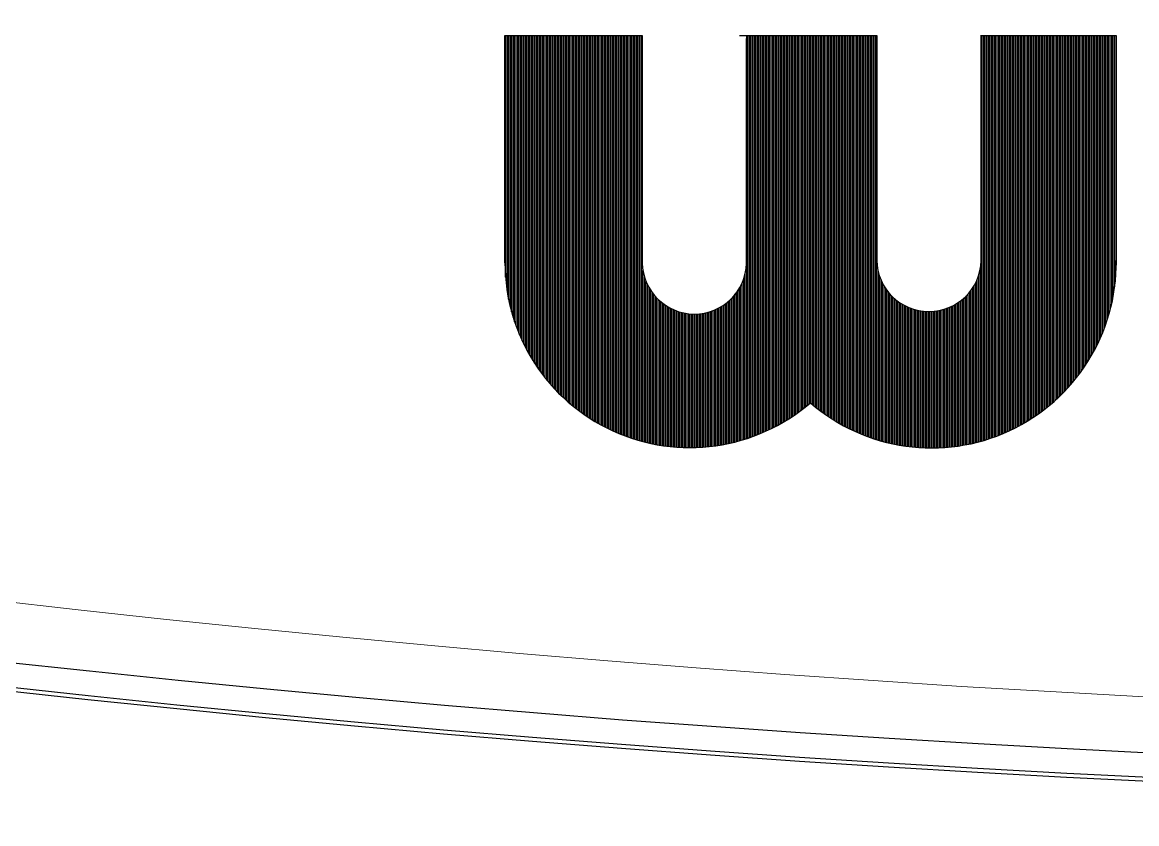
# Model space of a CAD drawing. Header units: millimetres. Extents: x 107 to 2900, y 85 to 3996.
# Drawn here: x 1090.712 to 1094.259, y 2957.251 to 2959.8 of the extents above; entities that cross this region are included whole.
import ezdxf
from ezdxf.lldxf.tags import DXFTag

# ---------------------------------------------------------------- set-up
doc = ezdxf.new("R2010")
doc.units = ezdxf.units.MM
doc.layers.add('DEFAULT_2', color=8, linetype='HIDDEN')
tags = doc.linetypes.add('HIDDEN', pattern=[0.375, 0.25, -0.125]).pattern_tags.tags
tags[6:7] = [DXFTag(74, 4), DXFTag(75, 0), DXFTag(340, '0'), DXFTag(46, 1.0), DXFTag(50, 0.0), DXFTag(44, 0.0), DXFTag(45, 0.0)]
tags[4:5] = [DXFTag(74, 4), DXFTag(75, 0), DXFTag(340, '0'), DXFTag(46, 1.0), DXFTag(50, 0.0), DXFTag(44, 0.0), DXFTag(45, 0.0)]

# ---------------------------------------------------------------- blocks, each defined once
blk = doc.blocks.new('abcd')
at = {"color": 5}
for p, q in [((7150.97, 442.18), (7150.97, 590.89)), ((7150.97, 590.89), (7240.85, 590.89)), ((7151.35, 432.71), (7151.35, 590.89)), ((7151.35, 432.71), (7151.35, 590.89)), ((7152.35, 424.04), (7152.35, 590.89)), ((7153.35, 418.38), (7153.35, 590.89)), ((7154.35, 413.85), (7154.35, 590.89)), ((7155.35, 409.99), (7155.35, 590.89)), ((7156.35, 406.57), (7156.35, 590.89)), ((7157.35, 403.47), (7157.35, 590.89)), ((7158.35, 400.63), (7158.35, 590.89)), ((7159.35, 398), (7159.35, 590.89)), ((7160.35, 395.53), (7160.35, 590.89)), ((7161.35, 393.21), (7161.35, 590.89)), ((7162.35, 391.01), (7162.35, 590.89)), ((7163.35, 388.92), (7163.35, 590.89)), ((7164.35, 386.93), (7164.35, 590.89)), ((7165.35, 385.03), (7165.35, 590.89)), ((7166.35, 383.2), (7166.35, 590.89)), ((7167.35, 381.44), (7167.35, 590.89)), ((7168.35, 379.75), (7168.35, 590.89)), ((7169.35, 378.12), (7169.35, 590.89)), ((7170.35, 376.55), (7170.35, 590.89)), ((7171.35, 375.03), (7171.35, 590.89)), ((7172.35, 373.55), (7172.35, 590.89)), ((7172.35, 373.55), (7172.35, 590.89)), ((7173.35, 372.12), (7173.35, 590.89)), ((7173.35, 372.12), (7173.35, 590.89)), ((7174.35, 370.74), (7174.35, 590.89)), ((7175.35, 369.39), (7175.35, 590.89)), ((7176.35, 368.08), (7176.35, 590.89)), ((7177.35, 366.81), (7177.35, 590.89)), ((7178.35, 365.57), (7178.35, 590.89)), ((7179.35, 364.37), (7179.35, 590.89)), ((7180.35, 363.19), (7180.35, 590.89)), ((7181.35, 362.05), (7181.35, 590.89)), ((7182.35, 360.93), (7182.35, 590.89)), ((7183.35, 359.84), (7183.35, 590.89)), ((7184.35, 358.78), (7184.35, 590.89)), ((7185.35, 357.74), (7185.35, 590.89)), ((7186.35, 356.73), (7186.35, 590.89)), ((7187.35, 355.74), (7187.35, 590.89)), ((7188.35, 354.77), (7188.35, 590.89)), ((7189.35, 353.82), (7189.35, 590.89)), ((7190.35, 352.9), (7190.35, 590.89)), ((7191.35, 351.99), (7191.35, 590.89)), ((7192.35, 351.11), (7192.35, 590.89)), ((7193.35, 350.25), (7193.35, 590.89)), ((7194.35, 349.4), (7194.35, 590.89)), ((7195.35, 348.57), (7195.35, 590.89)), ((7196.35, 347.76), (7196.35, 590.89)), ((7197.35, 346.97), (7197.35, 590.89)), ((7198.35, 346.2), (7198.35, 590.89)), ((7199.35, 345.44), (7199.35, 590.89)), ((7200.35, 344.69), (7200.35, 590.89)), ((7201.35, 343.97), (7201.35, 590.89)), ((7202.35, 343.26), (7202.35, 590.89)), ((7203.35, 342.56), (7203.35, 590.89)), ((7204.35, 341.88), (7204.35, 590.89)), ((7205.35, 341.21), (7205.35, 590.89)), ((7206.35, 340.56), (7206.35, 590.89)), ((7207.35, 339.92), (7207.35, 590.89)), ((7208.35, 339.29), (7208.35, 590.89)), ((7209.35, 338.68), (7209.35, 590.89)), ((7210.35, 338.08), (7210.35, 590.89)), ((7211.35, 337.5), (7211.35, 590.89)), ((7212.35, 336.93), (7212.35, 590.89)), ((7213.35, 336.33), (7213.35, 590.89)), ((7214.35, 335.82), (7214.35, 590.89)), ((7215.35, 335.28), (7215.35, 590.89)), ((7216.35, 334.76), (7216.35, 590.89)), ((7217.35, 334.25), (7217.35, 590.89)), ((7218.35, 333.74), (7218.35, 590.89)), ((7219.35, 333.26), (7219.35, 590.89)), ((7220.35, 332.78), (7220.35, 590.89)), ((7221.35, 332.31), (7221.35, 590.89)), ((7222.35, 331.86), (7222.35, 590.89)), ((7223.35, 331.41), (7223.35, 590.89)), ((7224.35, 330.98), (7224.35, 590.89)), ((7225.35, 330.56), (7225.35, 590.89)), ((7226.35, 330.14), (7226.35, 590.89)), ((7227.35, 329.74), (7227.35, 590.89)), ((7228.35, 329.35), (7228.35, 590.89)), ((7229.35, 328.97), (7229.35, 590.89)), ((7230.35, 328.6), (7230.35, 590.89)), ((7231.35, 328.23), (7231.35, 590.89)), ((7232.35, 327.88), (7232.35, 590.89)), ((7233.35, 327.54), (7233.35, 590.89)), ((7234.35, 327.21), (7234.35, 590.89)), ((7235.35, 326.88), (7235.35, 590.89)), ((7236.35, 326.57), (7236.35, 590.89)), ((7237.35, 326.27), (7237.35, 590.89)), ((7237.35, 326.27), (7237.35, 590.89)), ((7238.35, 325.97), (7238.35, 590.89)), ((7238.35, 325.97), (7238.35, 590.89)), ((7239.35, 325.69), (7239.35, 590.89)), ((7240.35, 325.41), (7240.35, 590.89)), ((7240.85, 590.89), (7240.85, 442.18)), ((7304.59, 590.89), (7394.47, 590.89)), ((7309.28, 441.94), (7309.28, 589.02)), ((7309.35, 327.1), (7309.35, 590.89)), ((7310.35, 327.43), (7310.35, 590.89)), ((7311.35, 327.77), (7311.35, 590.89)), ((7312.35, 328.12), (7312.35, 590.89)), ((7313.35, 328.47), (7313.35, 590.89)), ((7314.35, 328.84), (7314.35, 590.89)), ((7315.35, 329.22), (7315.35, 590.89)), ((7316.35, 329.61), (7316.35, 590.89)), ((7317.35, 330.01), (7317.35, 590.89)), ((7318.35, 330.42), (7318.35, 590.89)), ((7319.35, 330.84), (7319.35, 590.89)), ((7320.35, 331.27), (7320.35, 590.89)), ((7321.35, 331.71), (7321.35, 590.89)), ((7322.35, 332.16), (7322.35, 590.89)), ((7323.35, 332.62), (7323.35, 590.89)), ((7324.35, 333.1), (7324.35, 590.89)), ((7324.35, 333.1), (7324.35, 590.89)), ((7325.35, 333.58), (7325.35, 590.89)), ((7325.35, 333.58), (7325.35, 590.89)), ((7326.35, 334.08), (7326.35, 590.89)), ((7327.35, 334.59), (7327.35, 590.89)), ((7328.35, 335.11), (7328.35, 590.89)), ((7329.35, 335.64), (7329.35, 590.89)), ((7330.35, 336.18), (7330.35, 590.89)), ((7331.35, 336.74), (7331.35, 590.89)), ((7332.35, 337.31), (7332.35, 590.89)), ((7333.35, 337.89), (7333.35, 590.89)), ((7334.35, 338.48), (7334.35, 590.89)), ((7335.35, 339.09), (7335.35, 590.89)), ((7336.35, 339.71), (7336.35, 590.89)), ((7337.35, 340.35), (7337.35, 590.89)), ((7338.35, 340.99), (7338.35, 590.89)), ((7339.35, 341.66), (7339.35, 590.89)), ((7340.35, 342.33), (7340.35, 590.89)), ((7341.35, 343.02), (7341.35, 590.89)), ((7342.35, 343.73), (7342.35, 590.89)), ((7343.35, 344.45), (7343.35, 590.89)), ((7344.35, 345.19), (7344.35, 590.89)), ((7345.35, 345.94), (7345.35, 590.89)), ((7346.35, 346.71), (7346.35, 590.89)), ((7346.35, 346.71), (7346.35, 590.89)), ((7347.35, 347.5), (7347.35, 590.89)), ((7347.35, 347.5), (7347.35, 590.89)), ((7348.35, 348.3), (7348.35, 590.89)), ((7349.35, 349.12), (7349.35, 590.89)), ((7350.35, 349.96), (7350.35, 590.89)), ((7351.35, 350.27), (7351.35, 590.89)), ((7352.35, 349.42), (7352.35, 590.89)), ((7353.35, 348.59), (7353.35, 590.89)), ((7354.35, 347.77), (7354.35, 590.89)), ((7355.35, 346.97), (7355.35, 590.89)), ((7356.35, 346.19), (7356.35, 590.89)), ((7357.35, 345.43), (7357.35, 590.89)), ((7358.35, 344.68), (7358.35, 590.89)), ((7359.35, 343.95), (7359.35, 590.89)), ((7360.35, 343.23), (7360.35, 590.89)), ((7361.35, 342.53), (7361.35, 590.89)), ((7362.35, 341.85), (7362.35, 590.89)), ((7363.35, 341.18), (7363.35, 590.89)), ((7364.35, 340.52), (7364.35, 590.89)), ((7365.35, 339.88), (7365.35, 590.89)), ((7366.35, 339.25), (7366.35, 590.89)), ((7367.35, 338.63), (7367.35, 590.89)), ((7368.35, 338.03), (7368.35, 590.89)), ((7369.35, 337.44), (7369.35, 590.89)), ((7370.35, 336.86), (7370.35, 590.89)), ((7371.35, 336.3), (7371.35, 590.89)), ((7372.35, 335.75), (7372.35, 590.89)), ((7373.35, 335.21), (7373.35, 590.89)), ((7374.35, 334.68), (7374.35, 590.89)), ((7375.35, 334.16), (7375.35, 590.89)), ((7376.35, 333.66), (7376.35, 590.89)), ((7377.35, 333.17), (7377.35, 590.89)), ((7378.35, 332.69), (7378.35, 590.89)), ((7379.35, 332.25), (7379.35, 590.89)), ((7380.35, 331.76), (7380.35, 590.89)), ((7381.35, 331.31), (7381.35, 590.89)), ((7382.35, 330.87), (7382.35, 590.89)), ((7383.35, 330.45), (7383.35, 590.89)), ((7384.35, 330.03), (7384.35, 590.89)), ((7385.35, 329.63), (7385.35, 590.89)), ((7386.35, 329.23), (7386.35, 590.89)), ((7387.35, 328.85), (7387.35, 590.89)), ((7388.35, 328.47), (7388.35, 590.89)), ((7389.35, 328.11), (7389.35, 590.89)), ((7390.35, 327.75), (7390.35, 590.89)), ((7391.35, 327.41), (7391.35, 590.89)), ((7392.35, 327.07), (7392.35, 590.89)), ((7393.35, 326.75), (7393.35, 590.89)), ((7394.35, 326.43), (7394.35, 590.89)), ((7394.47, 590.89), (7394.47, 443.81)), ((7462.97, 325.45), (7462.97, 591.13)), ((7462.97, 590.89), (7551.35, 590.89)), ((7463.35, 325.56), (7463.35, 590.89)), ((7464.35, 325.84), (7464.35, 590.89)), ((7465.35, 326.14), (7465.35, 590.89)), ((7466.35, 326.45), (7466.35, 590.89)), ((7467.35, 326.77), (7467.35, 590.89)), ((7468.35, 327.09), (7468.35, 590.89)), ((7469.35, 327.43), (7469.35, 590.89)), ((7470.35, 327.77), (7470.35, 590.89)), ((7471.35, 328.13), (7471.35, 590.89)), ((7472.35, 328.49), (7472.35, 590.89)), ((7473.35, 328.87), (7473.35, 590.89)), ((7474.35, 329.26), (7474.35, 590.89)), ((7475.35, 329.65), (7475.35, 590.89)), ((7476.35, 330.06), (7476.35, 590.89)), ((7477.35, 330.47), (7477.35, 590.89)), ((7478.35, 330.9), (7478.35, 590.89)), ((7479.35, 331.34), (7479.35, 590.89)), ((7480.35, 331.79), (7480.35, 590.89)), ((7481.35, 332.25), (7481.35, 590.89)), ((7482.35, 332.72), (7482.35, 590.89)), ((7483.35, 333.2), (7483.35, 590.89)), ((7484.35, 333.69), (7484.35, 590.89)), ((7485.35, 334.2), (7485.35, 590.89)), ((7486.35, 334.71), (7486.35, 590.89)), ((7487.35, 335.24), (7487.35, 590.89)), ((7488.35, 335.78), (7488.35, 590.89)), ((7489.35, 336.33), (7489.35, 590.89)), ((7490.35, 336.9), (7490.35, 590.89)), ((7491.35, 337.48), (7491.35, 590.89)), ((7492.35, 338.07), (7492.35, 590.89)), ((7493.35, 338.67), (7493.35, 590.89)), ((7494.35, 339.29), (7494.35, 590.89)), ((7495.35, 339.92), (7495.35, 590.89)), ((7496.35, 340.56), (7496.35, 590.89)), ((7497.35, 341.22), (7497.35, 590.89)), ((7498.35, 341.89), (7498.35, 590.89)), ((7499.35, 342.58), (7499.35, 590.89)), ((7500.35, 343.28), (7500.35, 590.89)), ((7501.35, 344), (7501.35, 590.89)), ((7502.35, 344.73), (7502.35, 590.89)), ((7503.35, 345.48), (7503.35, 590.89)), ((7504.35, 346.24), (7504.35, 590.89)), ((7505.35, 347.02), (7505.35, 590.89)), ((7506.35, 347.82), (7506.35, 590.89)), ((7507.35, 348.64), (7507.35, 590.89)), ((7508.35, 349.47), (7508.35, 590.89)), ((7509.35, 350.32), (7509.35, 590.89)), ((7510.35, 351.2), (7510.35, 590.89)), ((7511.35, 352.09), (7511.35, 590.89)), ((7512.35, 353), (7512.35, 590.89)), ((7513.35, 353.93), (7513.35, 590.89)), ((7513.35, 353.93), (7513.35, 590.89)), ((7514.35, 354.88), (7514.35, 590.89)), ((7514.35, 354.88), (7514.35, 590.89)), ((7515.35, 355.86), (7515.35, 590.89)), ((7516.35, 356.86), (7516.35, 590.89)), ((7517.35, 357.88), (7517.35, 590.89)), ((7518.35, 358.93), (7518.35, 590.89)), ((7519.35, 360), (7519.35, 590.89)), ((7520.35, 361.1), (7520.35, 590.89)), ((7521.35, 362.23), (7521.35, 590.89)), ((7522.35, 363.38), (7522.35, 590.89)), ((7523.35, 364.57), (7523.35, 590.89)), ((7524.35, 365.79), (7524.35, 590.89)), ((7525.35, 367.04), (7525.35, 590.89)), ((7526.35, 368.32), (7526.35, 590.89)), ((7527.35, 369.64), (7527.35, 590.89)), ((7528.35, 371.01), (7528.35, 590.89)), ((7529.35, 372.41), (7529.35, 590.89)), ((7530.35, 373.85), (7530.35, 590.89)), ((7531.35, 375.34), (7531.35, 590.89)), ((7532.35, 376.88), (7532.35, 590.89)), ((7533.35, 378.48), (7533.35, 590.89)), ((7534.35, 380.13), (7534.35, 590.89)), ((7535.35, 381.84), (7535.35, 590.89)), ((7535.35, 381.84), (7535.35, 590.89)), ((7536.35, 383.62), (7536.35, 590.89)), ((7536.35, 383.62), (7536.35, 590.89)), ((7537.35, 385.48), (7537.35, 590.89)), ((7538.35, 387.41), (7538.35, 590.89)), ((7539.35, 389.44), (7539.35, 590.89)), ((7540.35, 391.57), (7540.35, 590.89)), ((7541.35, 393.81), (7541.35, 590.89)), ((7542.35, 396.18), (7542.35, 590.89)), ((7543.35, 398.71), (7543.35, 590.89)), ((7544.35, 401.41), (7544.35, 590.89)), ((7545.35, 404.34), (7545.35, 590.89)), ((7546.35, 407.54), (7546.35, 590.89)), ((7547.35, 411.11), (7547.35, 590.89)), ((7548.35, 415.18), (7548.35, 590.89)), ((7549.35, 420.04), (7549.35, 590.89)), ((7550.35, 426.41), (7550.35, 590.89)), ((7551.35, 590.89), (7551.35, 440.55)), ((7462.35, 325.28), (7462.35, 438.36)), ((7241.35, 325.15), (7241.35, 437.02)), ((7242.35, 324.89), (7242.35, 432.83)), ((7307.35, 326.47), (7307.35, 431.5)), ((7308.35, 326.78), (7308.35, 434.89)), ((7395.35, 326.12), (7395.35, 436.74)), ((7396.35, 325.83), (7396.35, 433.28)), ((7397.35, 325.54), (7397.35, 430.73)), ((7460.35, 324.75), (7460.35, 431.52)), ((7461.35, 325.01), (7461.35, 434.29)), ((7243.35, 324.64), (7243.35, 430.01)), ((7244.35, 324.4), (7244.35, 427.77)), ((7245.35, 324.17), (7245.35, 425.89)), ((7246.35, 323.95), (7246.35, 424.25)), ((7303.35, 325.32), (7303.35, 423.59)), ((7304.35, 325.6), (7304.35, 425.14)), ((7305.35, 325.88), (7305.35, 426.91)), ((7306.35, 326.17), (7306.35, 428.98)), ((7398.35, 325.26), (7398.35, 428.65)), ((7399.35, 324.99), (7399.35, 426.86)), ((7400.35, 324.73), (7400.35, 425.3)), ((7401.35, 324.48), (7401.35, 423.9)), ((7456.35, 323.79), (7456.35, 424.35)), ((7457.35, 324.02), (7457.35, 425.8)), ((7458.35, 324.25), (7458.35, 427.43)), ((7459.35, 324.5), (7459.35, 429.3)), ((7247.35, 323.74), (7247.35, 422.79)), ((7248.35, 323.53), (7248.35, 421.47)), ((7249.35, 323.34), (7249.35, 420.28)), ((7250.35, 323.15), (7250.35, 419.19)), ((7251.35, 322.98), (7251.35, 418.19)), ((7252.35, 322.81), (7252.35, 417.26)), ((7253.35, 322.65), (7253.35, 416.41)), ((7296.35, 323.67), (7296.35, 416.05)), ((7297.35, 323.88), (7297.35, 416.88)), ((7298.35, 324.1), (7298.35, 417.77)), ((7299.35, 324.32), (7299.35, 418.74)), ((7300.35, 324.56), (7300.35, 419.79)), ((7301.35, 324.81), (7301.35, 420.94)), ((7302.35, 325.06), (7302.35, 422.19)), ((7402.35, 324.24), (7402.35, 422.63)), ((7403.35, 324), (7403.35, 421.48)), ((7404.35, 323.78), (7404.35, 420.43)), ((7405.35, 323.57), (7405.35, 419.46)), ((7406.35, 323.36), (7406.35, 418.56)), ((7407.35, 323.16), (7407.35, 417.73)), ((7408.35, 322.97), (7408.35, 416.96)), ((7409.35, 322.79), (7409.35, 416.25)), ((7448.35, 322.31), (7448.35, 416.48)), ((7449.35, 322.47), (7449.35, 417.21)), ((7450.35, 322.63), (7450.35, 418)), ((7451.35, 322.8), (7451.35, 418.85)), ((7452.35, 322.98), (7452.35, 419.77)), ((7453.35, 323.17), (7453.35, 420.77)), ((7454.35, 323.37), (7454.35, 421.86)), ((7455.35, 323.58), (7455.35, 423.04)), ((7254.35, 322.49), (7254.35, 415.62)), ((7255.35, 322.35), (7255.35, 414.79)), ((7256.35, 322.22), (7256.35, 414.17)), ((7257.35, 322.09), (7257.35, 413.59)), ((7258.35, 321.97), (7258.35, 413.06)), ((7259.35, 321.86), (7259.35, 412.58)), ((7259.35, 321.86), (7259.35, 412.58)), ((7260.35, 321.76), (7260.35, 412.14)), ((7260.35, 321.76), (7260.35, 411.96)), ((7261.35, 321.67), (7261.35, 411.5)), ((7262.35, 321.58), (7262.35, 411.08)), ((7263.35, 321.51), (7263.35, 410.7)), ((7264.35, 321.44), (7264.35, 410.36)), ((7265.35, 321.38), (7265.35, 410.04)), ((7266.35, 321.33), (7266.35, 409.76)), ((7267.35, 321.29), (7267.35, 409.52)), ((7268.35, 321.25), (7268.35, 409.3)), ((7269.35, 321.23), (7269.35, 409.11)), ((7270.35, 321.21), (7270.35, 408.96)), ((7271.35, 321.2), (7271.35, 408.84)), ((7272.35, 321.2), (7272.35, 408.74)), ((7277.35, 321.32), (7277.35, 408.71)), ((7278.35, 321.36), (7278.35, 408.79)), ((7279.35, 321.42), (7279.35, 408.9)), ((7280.35, 321.49), (7280.35, 409.04)), ((7281.35, 321.56), (7281.35, 409.21)), ((7282.35, 321.64), (7282.35, 409.42)), ((7283.35, 321.73), (7283.35, 409.65)), ((7284.35, 321.83), (7284.35, 409.92)), ((7285.35, 321.93), (7285.35, 410.21)), ((7286.35, 322.05), (7286.35, 410.55)), ((7287.35, 322.17), (7287.35, 410.91)), ((7288.35, 322.31), (7288.35, 411.32)), ((7289.35, 322.45), (7289.35, 411.76)), ((7290.35, 322.59), (7290.35, 412.23)), ((7291.35, 322.75), (7291.35, 412.75)), ((7292.35, 322.92), (7292.35, 413.32)), ((7293.35, 323.09), (7293.35, 413.93)), ((7294.35, 323.28), (7294.35, 414.58)), ((7295.35, 323.47), (7295.35, 415.29)), ((7410.35, 322.62), (7410.35, 415.59)), ((7411.35, 322.46), (7411.35, 414.98)), ((7411.35, 322.46), (7411.35, 414.98)), ((7412.35, 322.3), (7412.35, 414.42)), ((7412.35, 322.3), (7412.35, 414.42)), ((7413.35, 322.16), (7413.35, 413.89)), ((7414.35, 322.02), (7414.35, 413.41)), ((7415.35, 321.89), (7415.35, 412.97)), ((7416.35, 321.77), (7416.35, 412.57)), ((7417.35, 321.66), (7417.35, 412.2)), ((7418.35, 321.56), (7418.35, 411.86)), ((7419.35, 321.46), (7419.35, 411.56)), ((7420.35, 321.37), (7420.35, 411.3)), ((7421.35, 321.29), (7421.35, 411.06)), ((7422.35, 321.22), (7422.35, 410.86)), ((7423.35, 321.16), (7423.35, 410.69)), ((7424.35, 321.11), (7424.35, 410.54)), ((7425.35, 321.06), (7425.35, 410.43)), ((7426.35, 321.03), (7426.35, 410.35)), ((7427.35, 321), (7427.35, 410.29)), ((7428.35, 320.98), (7428.35, 410.27)), ((7429.35, 320.97), (7429.35, 410.27)), ((7430.35, 320.96), (7430.35, 410.31)), ((7431.35, 320.97), (7431.35, 410.37)), ((7432.35, 320.98), (7432.35, 410.46)), ((7433.35, 321), (7433.35, 410.59)), ((7433.35, 321), (7433.35, 410.59)), ((7434.35, 321.03), (7434.35, 410.74)), ((7434.35, 321.03), (7434.35, 410.74)), ((7435.35, 321.07), (7435.35, 410.92)), ((7436.35, 321.11), (7436.35, 411.14)), ((7437.35, 321.17), (7437.35, 411.38)), ((7438.35, 321.23), (7438.35, 411.66)), ((7439.35, 321.3), (7439.35, 411.97)), ((7440.35, 321.38), (7440.35, 412.32)), ((7441.35, 321.47), (7441.35, 412.7)), ((7442.35, 321.56), (7442.35, 413.12)), ((7443.35, 321.67), (7443.35, 413.57)), ((7444.35, 321.78), (7444.35, 414.06)), ((7445.35, 321.9), (7445.35, 414.6)), ((7446.35, 322.03), (7446.35, 415.18)), ((7447.35, 322.17), (7447.35, 415.81)), ((7273.35, 321.21), (7273.35, 408.68)), ((7274.35, 321.22), (7274.35, 408.64)), ((7275.35, 321.24), (7275.35, 408.63)), ((7276.35, 321.28), (7276.35, 408.66))]:
    blk.add_line(p, q, dxfattribs=at)
for centre, radius, start, end in [((7272.01, 442.24), 121.04, 180.02778, 310.75309), ((7275.07, 442.85), 34.22, 181.12962, 358.47546), ((7430.32, 442), 121.04, 229.07621, 0.7458), ((7428.68, 444.49), 34.22, 181.12962, 358.47546)]:
    blk.add_arc(centre, radius, start, end, dxfattribs=at)
blk = doc.blocks.new('abcde')
at = {"color": 0, "xscale": 0.09000000000000001, "yscale": 0.09000000000000001, "zscale": 0.09000000000000001}
blk.add_blockref('abcd', (6000.014, 65.078), dxfattribs=at)

msp = doc.modelspace()

# ---------------------------------------------------------------- linework, layer by layer
at = {"color": 7, "linetype": 'Continuous'}
for radius, start, end in [(59.1624, 252.350132, 287.649868), (59.2405, 252.361852, 287.638148), (59.2531, 252.363752, 287.636248), (60.4835, 252.545467, 287.454533), (60.4624, 252.542397, 267.134016), (60.6121, 252.564141, 264.27659), (60.6121, 265.857352, 287.435859)]:
    msp.add_arc((1097.1577, 3016.5703), radius, start, end, dxfattribs=at)
at = {"color": 7, "lineweight": 20}
msp.add_open_spline([(1079.5359, 2960.3418), (1091.1357, 2956.6512), (1103.595, 2956.6512), (1115.1949, 2960.3418)], degree=3, dxfattribs=at)
at = {"layer": 'DEFAULT_2', "color": 8, "linetype": 'HIDDEN'}
msp.add_arc((1097.1577, 3016.5703), 60.6184, 252.565059, 267.123423, dxfattribs=at)

# ---------------------------------------------------------------- block references
at = {"color": 0, "xscale": 0.05400000000000001, "yscale": 0.05400000000000001, "zscale": 0.05400000000000001}
msp.add_blockref('abcde', (733.494, 2953.3722), dxfattribs=at)

doc.saveas('drawing.dxf')
